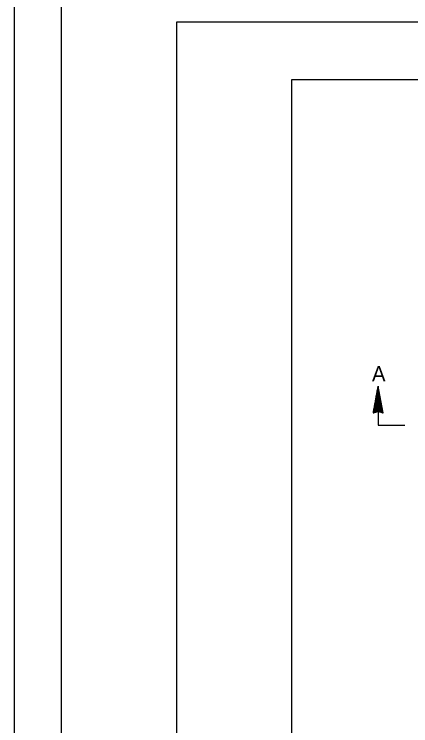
# Model space of a CAD drawing. Extents: x -780 to 21, y -30 to 258.
# Drawn here: x -779.6 to -728, y 118 to 210.7 of the extents above; entities that cross this region are included whole.
import ezdxf

# ---------------------------------------------------------------- set-up
doc = ezdxf.new("R2010")
doc.units = 0
doc.layers.add('Level 1', color=7, linetype='Continuous')

msp = doc.modelspace()

# ---------------------------------------------------------------- linework, layer by layer
at = {"layer": 'Level 1'}
for p, q in [((-773.459, -15.342), (-773.459, 214.668)), ((-758.458, -10.341), (-758.458, 209.668)), ((-758.458, 209.668), (-413.444, 209.668)), ((-743.458, 202.168), (-418.445, 202.168)), ((-743.458, -2.841), (-743.458, 202.168)), ((-732.266, 162.11), (-732.217, 162.11)), ((-732.26, 162.136), (-732.221, 162.136)), ((-732.256, 162.161), (-732.226, 162.161)), ((-732.252, 162.187), (-732.232, 162.187)), ((-732.247, 162.212), (-732.237, 162.212)), ((-732.246, 158.971), (-732.246, 162.219)), ((-732.242, 162.238), (-732.241, 162.238)), ((-732.22, 158.98), (-732.22, 162.127)), ((-732.434, 161.192), (-732.043, 161.192)), ((-732.429, 161.218), (-732.048, 161.218)), ((-732.424, 158.913), (-732.424, 161.244)), ((-732.424, 161.243), (-732.052, 161.243)), ((-732.419, 161.269), (-732.057, 161.269)), ((-732.415, 161.294), (-732.062, 161.294)), ((-732.41, 161.32), (-732.067, 161.32)), ((-732.406, 161.345), (-732.072, 161.345)), ((-732.401, 161.371), (-732.077, 161.371)), ((-732.399, 158.921), (-732.399, 161.384)), ((-732.396, 161.396), (-732.082, 161.396)), ((-732.391, 161.422), (-732.086, 161.422)), ((-732.387, 161.447), (-732.091, 161.447)), ((-732.382, 161.473), (-732.096, 161.473)), ((-732.378, 161.498), (-732.101, 161.498)), ((-732.373, 161.524), (-732.106, 161.524)), ((-732.373, 158.93), (-732.373, 161.522)), ((-732.368, 161.549), (-732.111, 161.549)), ((-732.364, 161.575), (-732.115, 161.575)), ((-732.359, 161.6), (-732.12, 161.6)), ((-732.354, 161.626), (-732.125, 161.626)), ((-732.35, 161.651), (-732.13, 161.651)), ((-732.348, 158.938), (-732.348, 161.662)), ((-732.345, 161.677), (-732.135, 161.677)), ((-732.34, 161.702), (-732.14, 161.702)), ((-732.335, 161.728), (-732.145, 161.728)), ((-732.331, 161.753), (-732.149, 161.753)), ((-732.327, 161.779), (-732.154, 161.779)), ((-732.322, 161.804), (-732.158, 161.804)), ((-732.322, 158.947), (-732.322, 161.801)), ((-732.317, 161.83), (-732.164, 161.83)), ((-732.312, 161.855), (-732.169, 161.855)), ((-732.308, 161.881), (-732.174, 161.881)), ((-732.303, 161.906), (-732.178, 161.906)), ((-732.298, 161.932), (-732.183, 161.932)), ((-732.297, 158.955), (-732.297, 161.94)), ((-732.294, 161.957), (-732.188, 161.957)), ((-732.289, 161.983), (-732.192, 161.983)), ((-732.284, 162.008), (-732.198, 162.008)), ((-732.279, 162.034), (-732.203, 162.034)), ((-732.275, 162.059), (-732.208, 162.059)), ((-732.271, 162.085), (-732.212, 162.085)), ((-732.271, 158.964), (-732.271, 162.08)), ((-732.195, 158.97), (-732.195, 161.993)), ((-732.169, 158.962), (-732.169, 161.859)), ((-732.144, 158.953), (-732.144, 161.724)), ((-732.118, 158.944), (-732.118, 161.59)), ((-732.093, 158.936), (-732.093, 161.456)), ((-732.067, 158.926), (-732.067, 161.321)), ((-732.042, 158.918), (-732.042, 161.186)), ((-732.606, 160.249), (-731.863, 160.249)), ((-732.603, 158.853), (-732.603, 160.269)), ((-732.602, 160.274), (-731.869, 160.274)), ((-732.597, 160.3), (-731.874, 160.3)), ((-732.593, 160.325), (-731.878, 160.325)), ((-732.588, 160.351), (-731.883, 160.351)), ((-732.583, 160.376), (-731.888, 160.376)), ((-732.578, 160.402), (-731.893, 160.402)), ((-732.577, 158.862), (-732.577, 160.409)), ((-732.574, 160.427), (-731.897, 160.427)), ((-732.569, 160.453), (-731.903, 160.453)), ((-732.565, 160.478), (-731.907, 160.478)), ((-732.56, 160.504), (-731.912, 160.504)), ((-732.555, 160.529), (-731.917, 160.529)), ((-732.552, 158.87), (-732.552, 160.548)), ((-732.55, 160.555), (-731.922, 160.555)), ((-732.546, 160.58), (-731.926, 160.58)), ((-732.541, 160.606), (-731.931, 160.606)), ((-732.537, 160.631), (-731.937, 160.631)), ((-732.532, 160.657), (-731.941, 160.657)), ((-732.527, 160.682), (-731.946, 160.682)), ((-732.526, 158.879), (-732.526, 160.687)), ((-732.522, 160.708), (-731.951, 160.708)), ((-732.518, 160.733), (-731.956, 160.733)), ((-732.513, 160.759), (-731.96, 160.759)), ((-732.509, 160.784), (-731.965, 160.784)), ((-732.504, 160.81), (-731.97, 160.81)), ((-732.501, 158.887), (-732.501, 160.827)), ((-732.499, 160.835), (-731.975, 160.835)), ((-732.494, 160.861), (-731.98, 160.861)), ((-732.49, 160.886), (-731.985, 160.886)), ((-732.485, 160.912), (-731.989, 160.912)), ((-732.481, 160.937), (-731.994, 160.937)), ((-732.475, 158.896), (-732.475, 160.965)), ((-732.475, 160.963), (-731.999, 160.963)), ((-732.471, 160.988), (-732.004, 160.988)), ((-732.466, 161.014), (-732.009, 161.014)), ((-732.462, 161.039), (-732.014, 161.039)), ((-732.457, 161.065), (-732.019, 161.065)), ((-732.453, 161.09), (-732.023, 161.09)), ((-732.45, 158.904), (-732.45, 161.105)), ((-732.447, 161.116), (-732.028, 161.116)), ((-732.443, 161.141), (-732.033, 161.141)), ((-732.438, 161.167), (-732.038, 161.167)), ((-732.016, 158.909), (-732.016, 161.052)), ((-731.991, 158.9), (-731.991, 160.918)), ((-731.965, 158.891), (-731.965, 160.783)), ((-731.94, 158.882), (-731.94, 160.649)), ((-731.914, 158.874), (-731.914, 160.515)), ((-731.889, 158.865), (-731.889, 160.38)), ((-731.863, 158.857), (-731.863, 160.245)), ((-732.775, 159.331), (-731.689, 159.331)), ((-732.77, 159.356), (-731.694, 159.356)), ((-732.765, 159.382), (-731.699, 159.382)), ((-732.76, 159.407), (-731.705, 159.407)), ((-732.756, 158.803), (-732.756, 159.434)), ((-732.756, 159.433), (-731.709, 159.433)), ((-732.751, 159.458), (-731.714, 159.458)), ((-732.747, 159.484), (-731.718, 159.484)), ((-732.742, 159.509), (-731.723, 159.509)), ((-732.737, 159.535), (-731.728, 159.535)), ((-732.733, 159.56), (-731.733, 159.56)), ((-732.73, 158.811), (-732.73, 159.573)), ((-732.728, 159.586), (-731.738, 159.586)), ((-732.723, 159.611), (-731.743, 159.611)), ((-732.719, 159.637), (-731.748, 159.637)), ((-732.714, 159.662), (-731.752, 159.662)), ((-732.709, 159.688), (-731.757, 159.688)), ((-732.705, 158.82), (-732.705, 159.712)), ((-732.704, 159.713), (-731.762, 159.713)), ((-732.7, 159.739), (-731.767, 159.739)), ((-732.696, 159.764), (-731.772, 159.764)), ((-732.691, 159.79), (-731.777, 159.79)), ((-732.685, 159.815), (-731.781, 159.815)), ((-732.681, 159.841), (-731.786, 159.841)), ((-732.679, 158.828), (-732.679, 159.852)), ((-732.677, 159.866), (-731.791, 159.866)), ((-732.672, 159.892), (-731.796, 159.892)), ((-732.667, 159.917), (-731.801, 159.917)), ((-732.662, 159.943), (-731.806, 159.943)), ((-732.658, 159.968), (-731.811, 159.968)), ((-732.654, 158.836), (-732.654, 159.99)), ((-732.653, 159.994), (-731.815, 159.994)), ((-732.648, 160.019), (-731.82, 160.019)), ((-732.644, 160.045), (-731.825, 160.045)), ((-732.64, 160.07), (-731.83, 160.07)), ((-732.634, 160.096), (-731.835, 160.096)), ((-732.629, 160.121), (-731.84, 160.121)), ((-732.628, 158.845), (-732.628, 160.13)), ((-732.625, 160.147), (-731.844, 160.147)), ((-732.621, 160.172), (-731.849, 160.172)), ((-732.616, 160.198), (-731.854, 160.198)), ((-732.611, 160.223), (-731.859, 160.223)), ((-731.838, 158.847), (-731.838, 160.111)), ((-731.812, 158.839), (-731.812, 159.977)), ((-731.787, 158.829), (-731.787, 159.843)), ((-731.761, 158.821), (-731.761, 159.708)), ((-731.736, 158.812), (-731.736, 159.574)), ((-731.71, 158.803), (-731.71, 159.44)), ((-732.878, 158.77), (-732.855, 158.77)), ((-732.872, 158.795), (-732.779, 158.795)), ((-732.868, 158.821), (-732.702, 158.821)), ((-732.863, 158.846), (-732.624, 158.846)), ((-732.859, 158.872), (-732.548, 158.872)), ((-732.858, 158.769), (-732.858, 158.877)), ((-732.854, 158.897), (-732.47, 158.897)), ((-732.849, 158.923), (-732.393, 158.923)), ((-732.844, 158.948), (-732.317, 158.948)), ((-732.84, 158.974), (-732.239, 158.974)), ((-732.835, 158.999), (-731.626, 158.999)), ((-732.832, 158.777), (-732.832, 159.016)), ((-732.831, 159.025), (-731.631, 159.025)), ((-732.826, 159.05), (-731.637, 159.05)), ((-732.821, 159.076), (-731.642, 159.076)), ((-732.816, 159.101), (-731.646, 159.101)), ((-732.812, 159.127), (-731.651, 159.127)), ((-732.807, 158.786), (-732.807, 159.156)), ((-732.807, 159.152), (-731.655, 159.152)), ((-732.803, 159.178), (-731.66, 159.178)), ((-732.798, 159.203), (-731.665, 159.203)), ((-732.793, 159.229), (-731.671, 159.229)), ((-732.788, 159.254), (-731.675, 159.254)), ((-732.784, 159.28), (-731.68, 159.28)), ((-732.781, 158.794), (-732.781, 159.295)), ((-732.779, 159.305), (-731.685, 159.305)), ((-732.203, 158.974), (-731.622, 158.974)), ((-732.13, 158.948), (-731.617, 158.948)), ((-732.056, 158.923), (-731.612, 158.923)), ((-731.982, 158.897), (-731.608, 158.897)), ((-731.909, 158.872), (-731.603, 158.872)), ((-731.835, 158.846), (-731.597, 158.846)), ((-731.761, 158.821), (-731.592, 158.821)), ((-731.688, 158.795), (-731.588, 158.795)), ((-731.685, 158.794), (-731.685, 159.305)), ((-731.659, 158.785), (-731.659, 159.171)), ((-731.634, 158.777), (-731.634, 159.037)), ((-731.614, 158.77), (-731.583, 158.77)), ((-731.608, 158.768), (-731.608, 158.902)), ((-731.583, 158.76), (-731.583, 158.767))]:
    msp.add_line(p, q, dxfattribs=at)
for points in [[(-779.631, -21.182), (-409.533, -21.182), (-409.533, 249.908), (-779.631, 249.908)], [(-731.581, 158.759), (-732.242, 162.24), (-732.878, 158.762), (-732.221, 158.98)]]:
    msp.add_lwpolyline(points, close=True, dxfattribs=at)
msp.add_lwpolyline([(-732.245, 162.094), (-732.245, 157.157), (-728.767, 157.157)], dxfattribs=at)

# ---------------------------------------------------------------- texts
msp.add_text('A', height=1.975, rotation=0.00478, dxfattribs=at).set_placement((-733.042, 162.88))

doc.saveas('drawing.dxf')
